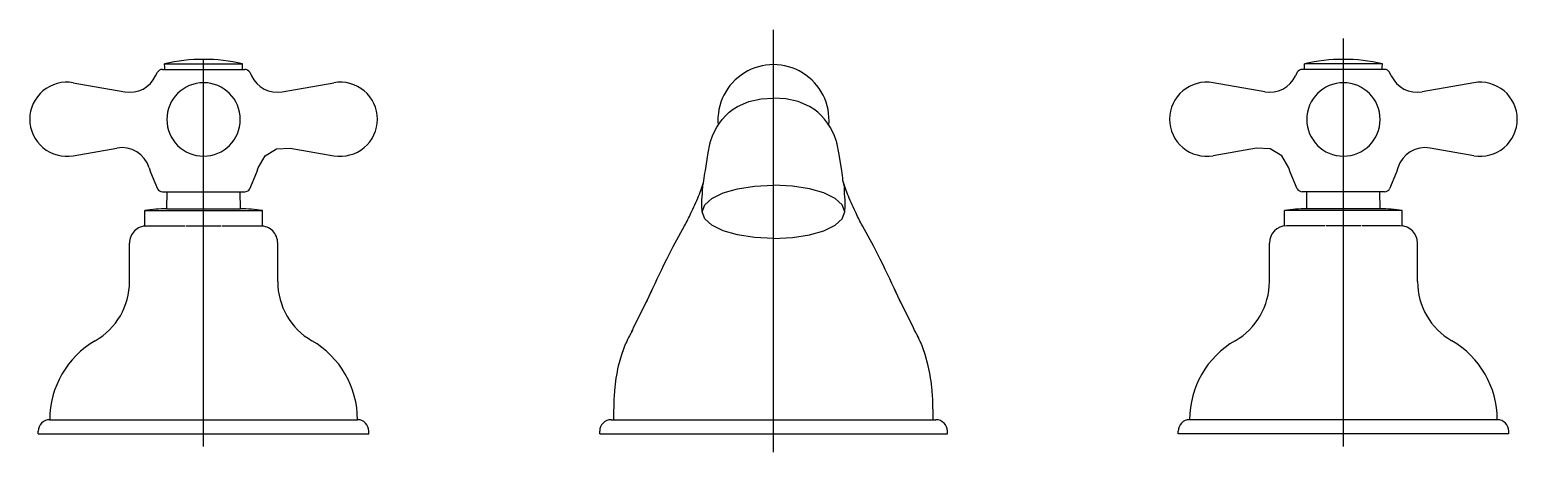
# Model space of a CAD drawing. Extents: x 98.22 to 98.481, y 0.053 to 0.128.
import ezdxf

# ---------------------------------------------------------------- set-up
doc = ezdxf.new("R2010")
doc.units = 0
doc.header["$LTSCALE"] = 0.2
doc.header["$MEASUREMENT"] = 0
doc.linetypes.add('AXES', pattern=[0.54, 0.3, -0.08, 0.08, -0.08])
doc.linetypes.add('CONTINU', pattern=[0])
doc.layers.get('0').update_dxf_attribs({"linetype": 'CONTINUOUS'})
doc.layers.add('DECA_EIXOS', color=5, linetype='AXES')

msp = doc.modelspace()

# ---------------------------------------------------------------- linework, layer by layer
at = {"linetype": 'CONTINU'}
for points in [[(98.24162, 0.1195), (98.24193, 0.12013)], [(98.2428, 0.12064), (98.25725, 0.12064)], [(98.24325, 0.12105), (98.24318, 0.1216)], [(98.24318, 0.1216), (98.25688, 0.1216)], [(98.24325, 0.12064), (98.24325, 0.12105)], [(98.25688, 0.12064), (98.25688, 0.1216)], [(98.25812, 0.12013), (98.25843, 0.1195)], [(98.44193, 0.12013), (98.44162, 0.1195)], [(98.45725, 0.12064), (98.4428, 0.12064)], [(98.44318, 0.12064), (98.44318, 0.1216)], [(98.45688, 0.1216), (98.44318, 0.1216)], [(98.4568, 0.12105), (98.45688, 0.1216)], [(98.4568, 0.12064), (98.4568, 0.12105)], [(98.45843, 0.1195), (98.45812, 0.12013)], [(98.22716, 0.11829), (98.23623, 0.11669)], [(98.26383, 0.11669), (98.2729, 0.11829)], [(98.43623, 0.11669), (98.42716, 0.11829)], [(98.4729, 0.11829), (98.46383, 0.11669)], [(98.22716, 0.10549), (98.2348, 0.10684)], [(98.2596, 0.10335), (98.26084, 0.10544), (98.26285, 0.10667), (98.26525, 0.10684)], [(98.26525, 0.10684), (98.2729, 0.10549)], [(98.4348, 0.10684), (98.42716, 0.10549)], [(98.44046, 0.10335), (98.43922, 0.10544), (98.4372, 0.10667), (98.4348, 0.10684)], [(98.4729, 0.10549), (98.46525, 0.10684)], [(98.24046, 0.10335), (98.2407, 0.10259)], [(98.2407, 0.10259), (98.24193, 0.09968)], [(98.25813, 0.09968), (98.25935, 0.10259)], [(98.25935, 0.10259), (98.2596, 0.10335)], [(98.4407, 0.10259), (98.44046, 0.10335)], [(98.44193, 0.09968), (98.4407, 0.10259)], [(98.45935, 0.10259), (98.45813, 0.09968)], [(98.45959, 0.10335), (98.45935, 0.10259)], [(98.33753, 0.09565), (98.33798, 0.09689), (98.33923, 0.09801), (98.34119, 0.09896), (98.34373, 0.09969), (98.34672, 0.10017), (98.35003, 0.10033)], [(98.36253, 0.09564), (98.36208, 0.09689), (98.36082, 0.09801), (98.35886, 0.09896), (98.35633, 0.09969), (98.35334, 0.10017), (98.35003, 0.10033)], [(98.2428, 0.09917), (98.25726, 0.09917)], [(98.24358, 0.09617), (98.24363, 0.09917)], [(98.25648, 0.09617), (98.25643, 0.09917)], [(98.45726, 0.09917), (98.4428, 0.09917)], [(98.44358, 0.09617), (98.44363, 0.09917)], [(98.45648, 0.09617), (98.45643, 0.09917)], [(98.23971, 0.09315), (98.23971, 0.09587)], [(98.23971, 0.09587), (98.26035, 0.09587)], [(98.24358, 0.09617), (98.25648, 0.09617)], [(98.26035, 0.09315), (98.26035, 0.09587)], [(98.35003, 0.09096), (98.34672, 0.09112), (98.34373, 0.0916), (98.34119, 0.09233), (98.33923, 0.09328), (98.33798, 0.0944), (98.33753, 0.09565)], [(98.35003, 0.09096), (98.35334, 0.09112), (98.35633, 0.0916), (98.35886, 0.09233), (98.36082, 0.09328), (98.36208, 0.0944), (98.36253, 0.09564)], [(98.43971, 0.09315), (98.43971, 0.09587)], [(98.46035, 0.09587), (98.43971, 0.09587)], [(98.45648, 0.09617), (98.44358, 0.09617)], [(98.46035, 0.09315), (98.46035, 0.09587)], [(98.23971, 0.09315), (98.24018, 0.09317)], [(98.24018, 0.09317), (98.24675, 0.09317)], [(98.24694, 0.09317), (98.25312, 0.09317)], [(98.2533, 0.09317), (98.25987, 0.09317)], [(98.25987, 0.09317), (98.26035, 0.09315)], [(98.44016, 0.09317), (98.43971, 0.09315)], [(98.44675, 0.09317), (98.44016, 0.09317)], [(98.45312, 0.09317), (98.44694, 0.09317)], [(98.4599, 0.09317), (98.4533, 0.09317)], [(98.46035, 0.09315), (98.4599, 0.09317)], [(98.23703, 0.08342), (98.23703, 0.09017)], [(98.26303, 0.08342), (98.26303, 0.09017)], [(98.43703, 0.08342), (98.43703, 0.09017)], [(98.46303, 0.08342), (98.46303, 0.09017)], [(98.33081, 0.08632), (98.33132, 0.08732)], [(98.36925, 0.08632), (98.36874, 0.08732)], [(98.32822, 0.08086), (98.32875, 0.08201)], [(98.37184, 0.08086), (98.37131, 0.08201)], [(98.32549, 0.07528), (98.32822, 0.08086)], [(98.37457, 0.07528), (98.37184, 0.08086)], [(98.32526, 0.07485), (98.32475, 0.07391)], [(98.32514, 0.07462), (98.32549, 0.07528)], [(98.32526, 0.07485), (98.32534, 0.075)], [(98.37491, 0.07462), (98.37457, 0.07528)], [(98.37479, 0.07485), (98.37471, 0.075)], [(98.37479, 0.07485), (98.3753, 0.07391)], [(98.32286, 0.06862), (98.32342, 0.07062)], [(98.32342, 0.07062), (98.32389, 0.07197)], [(98.32342, 0.07062), (98.32369, 0.07142)], [(98.32369, 0.07142), (98.32389, 0.07197)], [(98.32389, 0.07197), (98.32414, 0.07258)], [(98.37616, 0.07197), (98.37591, 0.07258)], [(98.37637, 0.07142), (98.37616, 0.07197)], [(98.37663, 0.07062), (98.37616, 0.07197)], [(98.37663, 0.07062), (98.37637, 0.07142)], [(98.37719, 0.06862), (98.37663, 0.07062)], [(98.32212, 0.06333), (98.3222, 0.06431)], [(98.37793, 0.06333), (98.37786, 0.06431)], [(98.22303, 0.05917), (98.27703, 0.05917)], [(98.32153, 0.05917), (98.37853, 0.05917)], [(98.32203, 0.05917), (98.32203, 0.05931)], [(98.37803, 0.05917), (98.37803, 0.05931)], [(98.47703, 0.05917), (98.42303, 0.05917)], [(98.22103, 0.05667), (98.22103, 0.05717)], [(98.22103, 0.05667), (98.27903, 0.05667)], [(98.27903, 0.05667), (98.27903, 0.05717)], [(98.31953, 0.05667), (98.31953, 0.05717)], [(98.31953, 0.05667), (98.38053, 0.05667)], [(98.38053, 0.05667), (98.38053, 0.05717)], [(98.42103, 0.05667), (98.42103, 0.05717)], [(98.47903, 0.05667), (98.42103, 0.05667)], [(98.47903, 0.05667), (98.47903, 0.05717)]]:
    msp.add_lwpolyline(points, dxfattribs=at)
for points in [[(98.2428, 0.12064, 0.270064), (98.24193, 0.12013)], [(98.25688, 0.1216, 0.115693), (98.24318, 0.1216)], [(98.25812, 0.12013, 0.270078), (98.25725, 0.12064)], [(98.35974, 0.11089, 1.089152), (98.34031, 0.11089)], [(98.4428, 0.12064, 0.270078), (98.44193, 0.12013)], [(98.45688, 0.1216, 0.115693), (98.44318, 0.1216)], [(98.45812, 0.12013, 0.270058), (98.45725, 0.12064)], [(98.22716, 0.11829, 0.220489), (98.22185, 0.11687)], [(98.23623, 0.11669, 0.33978), (98.24162, 0.1195)], [(98.25003, 0.11829, 1), (98.25003, 0.10541)], [(98.25003, 0.10541, 1), (98.25003, 0.11829)], [(98.25843, 0.1195, 0.339781), (98.26383, 0.11669)], [(98.27821, 0.11687, 0.220512), (98.2729, 0.11829)], [(98.42716, 0.11829, 0.220514), (98.42185, 0.11687)], [(98.43623, 0.11669, 0.339785), (98.44162, 0.1195)], [(98.45003, 0.11829, 1), (98.45003, 0.10541)], [(98.45003, 0.10541, 1), (98.45003, 0.11829)], [(98.45843, 0.1195, 0.339785), (98.46383, 0.11669)], [(98.47821, 0.11687, 0.220492), (98.4729, 0.11829)], [(98.22185, 0.11687, 0.220417), (98.21953, 0.11189)], [(98.28053, 0.11189, 0.220418), (98.27821, 0.11687)], [(98.33905, 0.10814, -0.168753), (98.34296, 0.11365), (98.34372, 0.11412), (98.34572, 0.11498), (98.34786, 0.11545), (98.35003, 0.11557)], [(98.361, 0.10814, 0.168753), (98.3571, 0.11365), (98.35634, 0.11412), (98.35434, 0.11498), (98.3522, 0.11545), (98.35003, 0.11557)], [(98.42185, 0.11687, 0.220418), (98.41953, 0.11189)], [(98.48053, 0.11189, 0.220418), (98.47821, 0.11687)], [(98.21953, 0.11189, 0.220488), (98.22185, 0.10691)], [(98.27821, 0.10691, 0.220522), (98.28053, 0.11189)], [(98.41953, 0.11189, 0.220483), (98.42185, 0.10691)], [(98.47821, 0.10691, 0.220488), (98.48053, 0.11189)], [(98.33783, 0.10112, -0.01432), (98.33807, 0.10289), (98.33857, 0.10599), (98.33886, 0.10752, -0.054004), (98.33905, 0.10814)], [(98.36222, 0.10112, 0.014319), (98.36199, 0.10289), (98.36148, 0.10599), (98.36119, 0.10752, 0.054), (98.361, 0.10814)], [(98.22185, 0.10691, 0.220415), (98.22716, 0.10549)], [(98.24046, 0.10335, 0.380212), (98.2348, 0.10684)], [(98.2729, 0.10549, 0.220472), (98.27821, 0.10691)], [(98.42185, 0.10691, 0.220458), (98.42716, 0.10549)], [(98.46525, 0.10684, 0.380213), (98.45959, 0.10335)], [(98.4729, 0.10549, 0.220417), (98.47821, 0.10691)], [(98.24193, 0.09968, 0.270105), (98.2428, 0.09917)], [(98.25726, 0.09917, 0.270107), (98.25813, 0.09968)], [(98.33132, 0.08732), (98.3324, 0.08956), (98.33443, 0.0932, 0.012193), (98.33554, 0.09538, 0.016061), (98.33689, 0.0984, 0.026425), (98.33783, 0.10112)], [(98.33758, 0.09879), (98.33757, 0.09956, -0.058316), (98.33783, 0.10112)], [(98.36248, 0.09879), (98.36249, 0.09956, 0.058315), (98.36222, 0.10112)], [(98.36874, 0.08732), (98.36765, 0.08956), (98.36562, 0.0932, -0.012193), (98.36452, 0.09538, -0.016062), (98.36317, 0.0984, -0.026425), (98.36222, 0.10112)], [(98.44193, 0.09968, 0.27011), (98.4428, 0.09917)], [(98.45726, 0.09917, 0.270109), (98.45813, 0.09968)], [(98.33753, 0.09565), (98.33743, 0.09674, -0.035699), (98.33758, 0.09879)], [(98.36253, 0.09564), (98.36262, 0.09674, 0.035698), (98.36248, 0.09879)], [(98.24358, 0.09617, 0.03888), (98.23971, 0.09587)], [(98.26035, 0.09587, 0.03888), (98.25648, 0.09617)], [(98.44358, 0.09617, 0.03888), (98.43971, 0.09587)], [(98.46035, 0.09587, 0.03888), (98.45648, 0.09617)], [(98.24003, 0.09317, 0.414218), (98.23703, 0.09017)], [(98.26303, 0.09017, 0.414217), (98.26003, 0.09317)], [(98.44003, 0.09317, 0.414211), (98.43703, 0.09017)], [(98.46303, 0.09017, 0.414211), (98.46003, 0.09317)], [(98.32775, 0.07982, -0.012018), (98.33081, 0.08632)], [(98.3723, 0.07982, 0.012018), (98.36925, 0.08632)], [(98.23103, 0.07303, 0.267953), (98.23703, 0.08342)], [(98.26303, 0.08342, 0.26795), (98.26903, 0.07303)], [(98.43103, 0.07303, 0.26795), (98.43703, 0.08342)], [(98.46303, 0.08342, 0.26795), (98.46903, 0.07303)], [(98.32775, 0.07982, -0.051125), (98.32822, 0.08086)], [(98.3723, 0.07982, 0.051122), (98.37184, 0.08086)], [(98.32475, 0.07391, 0.016332), (98.32414, 0.07258)], [(98.37591, 0.07258, 0.016332), (98.3753, 0.07391)], [(98.23103, 0.07303, 0.267948), (98.22303, 0.05917)], [(98.27703, 0.05917, 0.267952), (98.26903, 0.07303)], [(98.43103, 0.07303, 0.267949), (98.42303, 0.05917)], [(98.47703, 0.05917, 0.267948), (98.46903, 0.07303)], [(98.3222, 0.06431, -0.036856), (98.32286, 0.06862)], [(98.37786, 0.06431, 0.036856), (98.37719, 0.06862)], [(98.32203, 0.05931, -0.016148), (98.32212, 0.06333)], [(98.37803, 0.05931, 0.016147), (98.37793, 0.06333)], [(98.22303, 0.05917, 0.414214), (98.22103, 0.05717)], [(98.27903, 0.05717, 0.414229), (98.27703, 0.05917)], [(98.32153, 0.05917, 0.414214), (98.31953, 0.05717)], [(98.38053, 0.05717, 0.41421), (98.37853, 0.05917)], [(98.42303, 0.05917, 0.414214), (98.42103, 0.05717)], [(98.47903, 0.05717, 0.414191), (98.47703, 0.05917)]]:
    msp.add_lwpolyline(points, format="xyb", dxfattribs=at)
at = {"layer": 'DECA_EIXOS'}
for points in [[(98.35003, 0.05347), (98.35003, 0.12758)], [(98.45003, 0.05447), (98.45003, 0.12603)], [(98.25003, 0.05447), (98.25003, 0.1224)]]:
    msp.add_lwpolyline(points, dxfattribs=at)

doc.saveas('drawing.dxf')
